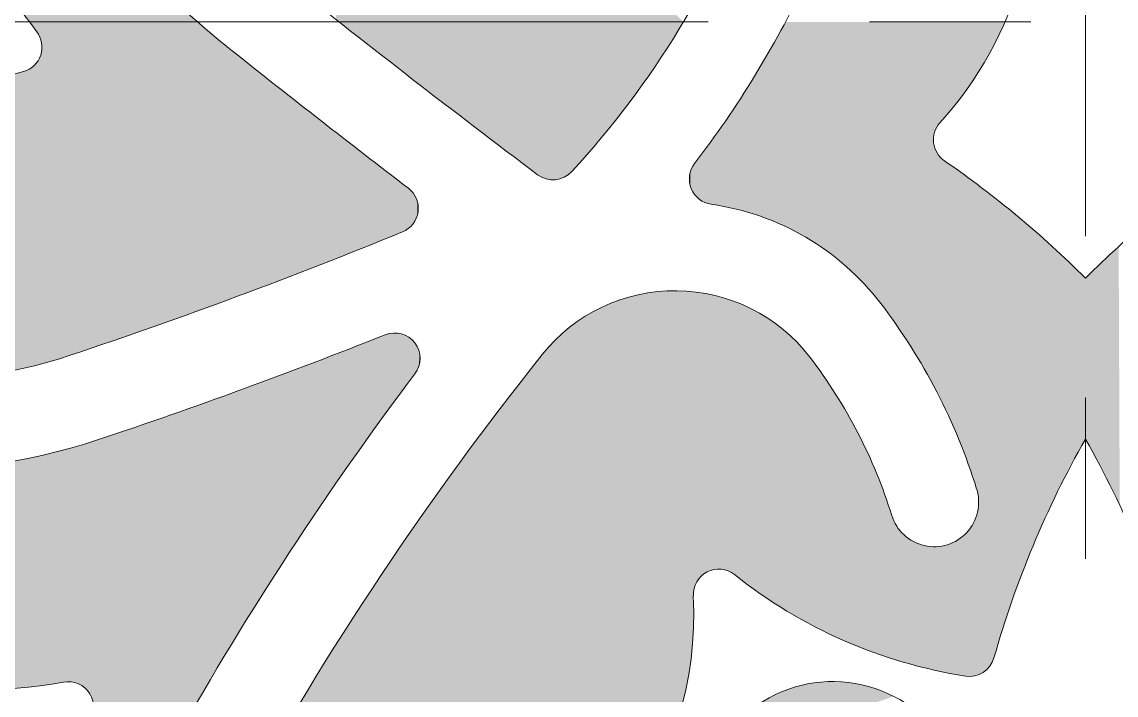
# Model space of a CAD drawing. Extents: x 5 to 409, y 5 to 583.
# Drawn here: x 245.27 to 262.5, y 328.74 to 339.34 of the extents above; entities that cross this region are included whole.
import ezdxf

# ---------------------------------------------------------------- set-up
doc = ezdxf.new("R2010")
doc.units = 0
doc.linetypes.add('CENTERX2', pattern=[20.32, 12.7, -2.54, 2.54, -2.54])
doc.layers.add('CENTERLINE', color=4, linetype='CENTERX2', lineweight=25)
doc.layers.add('OUTLINE', color=7, linetype='Continuous', lineweight=70)

msp = doc.modelspace()

# ---------------------------------------------------------------- linework, layer by layer
at = {"layer": 'CENTERLINE', "lineweight": 18}
for p, q in [((262.014, 315.646), (262.014, 359.956)), ((296.714, 339.34), (227.314, 339.337))]:
    msp.add_line(p, q, dxfattribs=at)
at = {"layer": 'OUTLINE', "lineweight": 18}
for centre, radius, start, end in [((259.954, 350.226), 18.187, 198.6749, 217.3858), ((243.239, 346.785), 14.504, 317.4678, 339.7177), ((259.563, 352.67), 17.627, 222.3609, 231.5523), ((371.721, 493.936), 196.604, 231.55227, 232.99513), ((243.239, 346.785), 15.904, 322.5232, 334.527), ((255.359, 341.689), 5.879, 317.9236, 344.118), ((245.185, 338.941), 0.4, 285.8182, 37.3858), ((371.721, 493.936), 198.004, 231.55227, 232.56188), ((254.092, 307.506), 32.273, 105.8182, 121.3184), ((260.02, 337.481), 0.4, 137.9236, 235.4239), ((256.18, 336.864), 0.402, 142.5232, 261.9432), ((250.78, 324.076), 15.881, 44.9773, 55.4239), ((273.248, 324.076), 15.881, 124.5761, 135.0227), ((253.631, 337.253), 0.402, 232.9951, 317.4678), ((251.11, 336.401), 0.4, 292.2377, 52.5619), ((255.552, 332.429), 4.077, 37.4071, 81.9432), ((218.892, 415.201), 85.532, 288.49932, 292.23767), ((255.552, 332.429), 2.677, 37.4071, 141.391), ((251.319, 329.192), 9.406, 17.2613, 37.4071), ((243.599, 341.358), 7.665, 242.1559, 288.4993), ((218.892, 415.201), 86.932, 288.49932, 291.6681), ((251.138, 334.04), 0.4, 323.0275, 111.6681), ((292.978, 302.543), 50.57, 141.391, 151.1517), ((251.319, 329.192), 8.006, 17.2613, 37.4071), ((292.978, 302.543), 51.97, 143.0275, 150.6047), ((243.599, 341.358), 9.065, 242.1559, 288.4993), ((275.412, 325.143), 15.416, 150.3509, 164.2627), ((248.616, 325.143), 15.416, 15.7373, 29.6491), ((259.633, 331.775), 0.7, 197.2612, 17.2613), ((256.24, 330.322), 0.4, 51.4862, 183.0302), ((261.326, 336.713), 7.768, 231.4862, 261.1193), ((244.698, 335.38), 6.553, 229.7517, 280.7651), ((250.275, 330.006), 5.573, 283.0235, 3.0302), ((260.189, 329.433), 0.4, 261.1193, 344.2627), ((245.997, 328.55), 0.4, 322.1513, 100.7651), ((258.037, 326.875), 2.078, 38.8229, 133.6354)]:
    msp.add_arc(centre, radius, start, end, dxfattribs=at)
at = {"layer": 'OUTLINE', "lineweight": 5}
for points in [[(250.261, 339.338), (250.212, 339.377), (252.865, 342.041), (250.531, 345.491)], [(245.387, 339.338), (245.175, 339.627), (245.272, 342.662), (245.185, 342.849)], [(245.387, 339.338), (245.272, 342.662), (245.461, 342.296), (245.365, 342.478)], [(245.387, 339.338), (245.461, 342.296), (245.669, 341.941), (245.563, 342.117)], [(250.261, 339.338), (252.865, 342.041), (252.887, 342.017)], [(255.685, 339.338), (250.261, 339.338), (252.913, 341.997), (252.887, 342.017)], [(245.387, 339.338), (245.669, 341.941), (245.896, 341.597), (245.78, 341.767)], [(245.387, 339.338), (245.896, 341.597), (246.14, 341.265), (246.015, 341.429)], [(245.387, 339.338), (246.14, 341.265), (246.401, 340.946), (246.268, 341.104)], [(245.387, 339.338), (246.401, 340.946), (246.626, 340.696), (246.538, 340.792)], [(245.387, 339.338), (246.626, 340.696), (246.804, 340.506), (246.715, 340.601)], [(245.387, 339.338), (246.804, 340.506), (246.986, 340.319), (246.895, 340.412)], [(245.387, 339.338), (246.986, 340.319), (247.17, 340.134), (247.077, 340.226)], [(245.387, 339.338), (247.17, 340.134), (247.356, 339.952), (247.263, 340.043)], [(245.387, 339.338), (247.356, 339.952), (247.546, 339.773), (247.451, 339.862)], [(245.387, 339.338), (247.546, 339.773), (247.738, 339.597), (247.641, 339.685)], [(245.387, 339.338), (247.738, 339.597), (247.932, 339.423), (247.835, 339.51)], [(245.387, 339.338), (247.932, 339.423), (248.031, 339.338)], [(248.031, 339.338), (245.394, 339.328), (245.387, 339.338)], [(248.031, 339.338), (245.409, 339.309), (245.394, 339.328), (245.402, 339.318)], [(248.031, 339.338), (245.423, 339.29), (245.409, 339.309), (245.416, 339.299)], [(248.031, 339.338), (245.438, 339.27), (245.423, 339.29), (245.431, 339.28)], [(248.031, 339.338), (245.452, 339.251), (245.438, 339.27), (245.445, 339.261)], [(248.031, 339.338), (245.467, 339.232), (245.452, 339.251), (245.46, 339.241)], [(248.031, 339.338), (245.481, 339.213), (245.467, 339.232), (245.474, 339.222)], [(248.031, 339.338), (245.496, 339.194), (245.481, 339.213), (245.489, 339.203)], [(248.031, 339.338), (245.53, 339.144), (245.496, 339.194), (245.503, 339.184)], [(248.031, 339.338), (245.569, 339.055), (245.53, 339.144), (245.552, 339.1)], [(248.031, 339.338), (245.585, 338.959), (245.569, 339.055), (245.58, 339.007)], [(245.661, 333.976), (245.585, 338.959), (246.031, 334.089), (248.031, 339.338)], [(248.031, 339.338), (246.692, 334.313), (246.031, 334.089), (246.362, 334.2)], [(248.031, 339.338), (247.35, 334.543), (246.692, 334.313), (247.021, 334.427)], [(248.031, 339.338), (248.007, 334.777), (247.35, 334.543), (247.679, 334.659)], [(248.335, 334.897), (248.007, 334.777), (248.066, 339.307), (248.031, 339.338)], [(248.335, 334.897), (248.066, 339.307), (248.136, 339.247), (248.101, 339.277)], [(248.335, 334.897), (248.136, 339.247), (248.207, 339.187), (248.172, 339.217)], [(250.261, 339.338), (250.455, 339.186), (250.844, 338.882), (250.649, 339.034)], [(250.261, 339.338), (250.844, 338.882), (251.233, 338.579), (251.038, 338.73)], [(250.261, 339.338), (251.233, 338.579), (251.623, 338.277), (251.428, 338.428)], [(250.261, 339.338), (251.623, 338.277), (252.014, 337.976), (251.819, 338.127)], [(250.261, 339.338), (252.014, 337.976), (252.406, 337.677), (252.21, 337.826)], [(250.261, 339.338), (252.406, 337.677), (252.798, 337.378), (252.602, 337.527)], [(250.261, 339.338), (252.798, 337.378), (253.192, 337.08), (252.995, 337.229)], [(250.261, 339.338), (253.192, 337.08), (253.419, 336.91), (253.388, 336.931)], [(250.261, 339.338), (253.419, 336.91), (253.485, 336.877), (253.451, 336.892)], [(250.261, 339.338), (253.485, 336.877), (253.557, 336.857), (253.52, 336.866)], [(250.261, 339.338), (253.557, 336.857), (253.63, 336.85), (253.593, 336.852)], [(250.261, 339.338), (253.63, 336.85), (253.704, 336.857), (253.667, 336.852)], [(250.261, 339.338), (253.704, 336.857), (253.775, 336.877), (253.74, 336.866)], [(250.261, 339.338), (253.775, 336.877), (253.842, 336.91), (253.809, 336.892)], [(250.261, 339.338), (253.842, 336.91), (253.901, 336.955), (253.872, 336.931)], [(250.261, 339.338), (253.901, 336.955), (254.051, 337.117), (253.927, 336.981)], [(250.261, 339.338), (254.051, 337.117), (254.293, 337.395), (254.173, 337.255)], [(250.261, 339.338), (254.293, 337.395), (254.528, 337.678), (254.411, 337.536)], [(250.261, 339.338), (254.528, 337.678), (254.755, 337.968), (254.642, 337.822)], [(250.261, 339.338), (254.755, 337.968), (254.975, 338.263), (254.866, 338.115)], [(250.261, 339.338), (254.975, 338.263), (255.188, 338.564), (255.082, 338.413)], [(250.261, 339.338), (255.188, 338.564), (255.393, 338.87), (255.291, 338.716)], [(250.261, 339.338), (255.393, 338.87), (255.59, 339.181), (255.492, 339.025)], [(250.261, 339.338), (255.59, 339.181), (255.685, 339.338)], [(257.26, 336.131), (257.213, 339.192), (257.437, 336.044), (257.292, 339.338)], [(260.748, 339.338), (257.611, 335.948), (257.292, 339.338), (257.437, 336.044)], [(260.748, 339.338), (257.942, 335.732), (257.611, 335.948), (257.779, 335.844)], [(260.748, 339.338), (259.696, 337.716), (257.942, 335.732), (258.1, 335.612)], [(260.748, 339.338), (259.801, 337.838), (259.696, 337.716), (259.723, 337.749)], [(260.748, 339.338), (259.953, 338.021), (259.801, 337.838), (259.878, 337.929)], [(260.748, 339.338), (260.098, 338.209), (259.953, 338.021), (260.026, 338.114)], [(260.748, 339.338), (260.234, 338.403), (260.098, 338.209), (260.167, 338.305)], [(260.748, 339.338), (260.363, 338.603), (260.234, 338.403), (260.3, 338.502)], [(260.748, 339.338), (260.483, 338.807), (260.363, 338.603), (260.424, 338.704)], [(260.748, 339.338), (260.596, 339.016), (260.483, 338.807), (260.541, 338.911)], [(260.748, 339.338), (260.699, 339.23), (260.596, 339.016), (260.648, 339.123)], [(248.335, 334.897), (248.207, 339.187), (248.278, 339.128), (248.243, 339.157)], [(248.335, 334.897), (248.278, 339.128), (248.35, 339.069), (248.314, 339.098)], [(248.662, 335.017), (248.335, 334.897), (248.385, 339.039), (248.35, 339.069)], [(257.26, 336.131), (257.078, 336.21), (257.213, 339.192), (257.134, 339.047)], [(245.661, 333.976), (245.578, 338.862), (245.585, 338.959), (245.584, 338.91)], [(248.662, 335.017), (248.385, 339.039), (248.457, 338.98), (248.421, 339.01)], [(248.662, 335.017), (248.457, 338.98), (248.529, 338.922), (248.493, 338.951)], [(248.662, 335.017), (248.529, 338.922), (248.566, 338.893)], [(248.566, 338.893), (248.602, 338.864), (248.662, 335.017), (248.773, 338.729)], [(256.892, 336.279), (256.969, 338.759), (257.078, 336.21), (257.052, 338.902)], [(257.078, 336.21), (257.052, 338.902), (257.134, 339.047)], [(245.661, 333.976), (245.495, 338.688), (245.547, 338.77), (245.523, 338.727)], [(245.661, 333.976), (245.547, 338.77), (245.578, 338.862), (245.565, 338.815)], [(248.662, 335.017), (248.773, 338.729), (248.989, 335.14), (248.944, 338.594)], [(256.799, 338.474), (256.885, 338.616), (256.892, 336.279), (256.969, 338.759)], [(244.521, 333.749), (244.771, 338.403), (244.905, 333.805), (245.295, 338.556)], [(244.905, 333.805), (245.295, 338.556), (245.285, 333.881)], [(245.661, 333.976), (245.285, 333.881), (245.34, 338.572), (245.295, 338.556)], [(245.661, 333.976), (245.34, 338.572), (245.425, 338.621), (245.384, 338.594)], [(245.661, 333.976), (245.425, 338.621), (245.495, 338.688), (245.462, 338.652)], [(248.989, 335.14), (248.944, 338.594), (249.115, 338.458)], [(249.315, 335.263), (248.989, 335.14), (249.286, 338.323), (249.115, 338.458)], [(256.704, 336.34), (256.712, 338.334), (256.892, 336.279), (256.799, 338.474)], [(249.315, 335.263), (249.286, 338.323), (249.641, 335.388), (249.458, 338.189)], [(256.532, 338.055), (256.623, 338.194), (256.704, 336.34), (256.712, 338.334)], [(249.458, 338.189), (249.629, 338.054), (249.641, 335.388), (249.801, 337.92)], [(256.513, 336.391), (256.441, 337.917), (256.704, 336.34), (256.532, 338.055)], [(249.641, 335.388), (249.801, 337.92), (249.966, 335.514), (249.973, 337.786)], [(256.513, 336.391), (256.319, 336.433), (256.441, 337.917), (256.348, 337.779)], [(249.966, 335.514), (249.973, 337.786), (250.291, 335.641)], [(249.973, 337.786), (250.145, 337.652), (250.291, 335.641), (250.317, 337.518)], [(256.319, 336.433), (256.253, 337.643), (256.348, 337.779)], [(258.1, 335.612), (259.696, 337.716), (258.251, 335.484), (259.673, 337.681)], [(258.397, 335.35), (258.251, 335.484), (259.654, 337.643), (259.673, 337.681)], [(250.291, 335.641), (250.317, 337.518), (250.615, 335.77), (250.49, 337.384)], [(256.072, 336.476), (256.023, 336.493), (256.157, 337.508), (256.06, 337.374)], [(256.072, 336.476), (256.157, 337.508), (256.124, 336.465)], [(256.319, 336.433), (256.124, 336.465), (256.253, 337.643), (256.157, 337.508)], [(258.397, 335.35), (259.654, 337.643), (258.535, 335.208)], [(258.666, 335.06), (258.535, 335.208), (259.639, 337.603), (259.654, 337.643)], [(258.666, 335.06), (259.639, 337.603), (258.79, 334.906)], [(259.628, 337.562), (258.79, 334.906), (259.639, 337.603)], [(259.628, 337.562), (259.034, 334.572), (258.79, 334.906), (258.914, 334.74)], [(259.628, 337.562), (259.622, 337.52), (259.034, 334.572), (259.151, 334.401)], [(259.622, 337.52), (259.263, 334.228), (259.151, 334.401)], [(259.62, 337.477), (259.372, 334.052), (259.622, 337.52), (259.263, 334.228)], [(250.615, 335.77), (250.49, 337.384), (250.662, 337.251)], [(255.976, 336.517), (255.933, 336.546), (256.06, 337.374), (255.961, 337.241)], [(255.976, 336.517), (256.06, 337.374), (256.023, 336.493)], [(259.578, 333.693), (259.477, 333.874), (259.62, 337.477), (259.372, 334.052)], [(259.675, 333.511), (259.578, 333.693), (259.622, 337.435), (259.62, 337.477)], [(259.675, 333.511), (259.622, 337.435), (259.641, 337.352), (259.63, 337.393)], [(259.641, 337.352), (259.657, 337.312), (259.675, 333.511), (259.677, 337.275)], [(250.939, 335.9), (250.615, 335.77), (250.835, 337.118), (250.662, 337.251)], [(255.859, 336.621), (255.861, 337.109), (255.894, 336.581), (255.961, 337.241)], [(255.894, 336.581), (255.961, 337.241), (255.933, 336.546)], [(259.675, 333.511), (259.677, 337.275), (259.768, 333.326), (259.701, 337.24)], [(259.768, 333.326), (259.701, 337.24), (259.728, 337.207)], [(259.728, 337.207), (259.759, 337.178), (259.768, 333.326), (259.793, 337.152)], [(250.939, 335.9), (250.835, 337.118), (251.262, 336.031), (251.008, 336.985)], [(255.791, 336.761), (255.791, 336.969), (255.808, 336.712), (255.808, 337.018)], [(255.808, 336.712), (255.808, 337.018), (255.83, 336.665), (255.832, 337.065)], [(255.83, 336.665), (255.832, 337.065), (255.859, 336.621), (255.861, 337.109)], [(259.768, 333.326), (259.793, 337.152), (259.856, 333.139), (259.941, 337.048)], [(259.941, 337.048), (259.941, 332.951), (259.856, 333.139)], [(260.088, 336.943), (260.022, 332.76), (259.941, 337.048), (259.941, 332.951)], [(251.008, 336.985), (251.18, 336.852), (251.262, 336.031), (251.354, 336.719)], [(255.781, 336.917), (255.781, 336.813), (255.778, 336.865)], [(255.781, 336.813), (255.781, 336.917), (255.791, 336.761), (255.791, 336.969)], [(260.234, 336.836), (260.098, 332.568), (260.088, 336.943), (260.022, 332.76)], [(260.238, 332.179), (260.17, 332.375), (260.234, 336.836), (260.098, 332.568)], [(260.379, 336.728), (260.301, 331.983), (260.234, 336.836), (260.238, 332.179)], [(251.262, 336.031), (251.354, 336.719), (251.309, 336.054), (251.353, 336.083)], [(251.353, 336.083), (251.354, 336.719), (251.392, 336.118), (251.393, 336.684)], [(251.392, 336.118), (251.393, 336.684), (251.427, 336.157), (251.428, 336.645)], [(260.379, 336.728), (260.33, 331.711), (260.301, 331.983), (260.329, 331.848)], [(260.379, 336.728), (260.34, 329.063), (260.33, 331.711), (260.306, 329.051)], [(260.405, 329.096), (260.373, 329.078), (260.379, 336.728), (260.34, 329.063)], [(260.523, 336.617), (260.434, 329.117), (260.379, 336.728), (260.405, 329.096)], [(251.427, 336.157), (251.428, 336.645), (251.456, 336.2), (251.457, 336.601)], [(251.456, 336.2), (251.457, 336.601), (251.48, 336.247), (251.48, 336.554)], [(251.48, 336.247), (251.48, 336.554), (251.497, 336.297), (251.497, 336.505)], [(251.497, 336.297), (251.497, 336.505), (251.507, 336.349), (251.507, 336.453)], [(260.523, 336.617), (260.487, 329.167), (260.434, 329.117), (260.462, 329.141)], [(260.523, 336.617), (260.53, 329.225), (260.487, 329.167), (260.51, 329.195)], [(260.665, 336.506), (260.53, 329.225), (260.523, 336.617)], [(260.665, 336.506), (260.562, 329.29), (260.53, 329.225), (260.548, 329.257)], [(260.665, 336.506), (260.639, 329.549), (260.562, 329.29), (260.574, 329.324)], [(260.707, 329.773), (260.639, 329.549), (260.806, 336.392), (260.665, 336.506)], [(251.507, 336.349), (251.507, 336.453), (251.51, 336.401)], [(260.707, 329.773), (260.806, 336.392), (260.779, 329.995)], [(260.855, 330.217), (260.779, 329.995), (260.946, 336.277), (260.806, 336.392)], [(260.855, 330.217), (260.946, 336.277), (260.933, 330.437)], [(260.933, 330.437), (260.946, 336.277), (261.015, 330.656), (261.084, 336.16)], [(261.015, 330.656), (261.084, 336.16), (261.101, 330.874), (261.221, 336.042)], [(261.101, 330.874), (261.221, 336.042), (261.189, 331.091)], [(261.189, 331.091), (261.221, 336.042), (261.281, 331.306), (261.357, 335.922)], [(261.281, 331.306), (261.357, 335.922), (261.376, 331.52), (261.491, 335.801)], [(261.376, 331.52), (261.491, 335.801), (261.475, 331.732)], [(261.475, 331.732), (261.491, 335.801), (261.576, 331.943), (261.624, 335.678)], [(262.404, 335.678), (262.452, 331.943), (262.537, 335.801), (262.554, 331.732)], [(261.576, 331.943), (261.624, 335.678), (261.681, 332.152), (261.756, 335.554)], [(262.273, 335.554), (262.347, 332.152), (262.404, 335.678), (262.452, 331.943)], [(261.681, 332.152), (261.756, 335.554), (261.789, 332.359), (261.886, 335.428)], [(262.143, 335.428), (262.24, 332.359), (262.273, 335.554), (262.347, 332.152)], [(261.789, 332.359), (261.886, 335.428), (261.9, 332.565), (262.014, 335.301)], [(261.9, 332.565), (262.014, 335.301), (262.014, 332.769)], [(262.014, 335.301), (262.128, 332.565), (262.143, 335.428), (262.24, 332.359)], [(262.128, 332.565), (262.014, 335.301), (262.014, 332.769)], [(255.58, 335.106), (255.443, 327.921), (255.277, 335.091), (255.242, 327.478)], [(255.883, 335.085), (255.605, 328.379), (255.58, 335.106), (255.443, 327.921)], [(254.138, 334.702), (254.404, 334.847), (254.418, 326.279), (254.686, 334.961)], [(254.418, 326.279), (254.686, 334.961), (254.727, 326.654), (254.978, 335.043)], [(254.727, 326.654), (254.978, 335.043), (255.003, 327.055), (255.277, 335.091)], [(255.277, 335.091), (255.242, 327.478), (255.003, 327.055)], [(255.807, 329.329), (255.727, 328.85), (255.883, 335.085), (255.605, 328.379)], [(255.883, 335.085), (255.84, 330.301), (255.807, 329.329), (255.845, 329.814)], [(255.851, 330.414), (255.841, 330.358), (255.883, 335.085), (255.84, 330.301)], [(255.868, 330.469), (255.851, 330.414), (255.893, 330.521), (255.883, 335.085)], [(256.182, 335.031), (255.925, 330.568), (255.883, 335.085), (255.893, 330.521)], [(256.182, 335.031), (256.008, 330.647), (255.925, 330.568), (255.963, 330.611)], [(256.182, 335.031), (256.109, 330.7), (256.008, 330.647), (256.057, 330.677)], [(256.182, 335.031), (256.222, 330.721), (256.109, 330.7), (256.165, 330.715)], [(256.472, 334.943), (256.222, 330.721), (256.182, 335.031)], [(256.472, 334.943), (256.335, 330.71), (256.222, 330.721), (256.279, 330.72)], [(256.472, 334.943), (256.441, 330.667), (256.335, 330.71), (256.39, 330.692)], [(256.489, 330.635), (256.441, 330.667), (256.751, 334.822), (256.472, 334.943)], [(256.489, 330.635), (256.751, 334.822), (256.688, 330.481)], [(256.688, 330.481), (256.751, 334.822), (256.892, 330.335), (257.014, 334.671)], [(253.708, 325.616), (253.89, 334.527), (254.078, 325.932), (254.138, 334.702)], [(254.078, 325.932), (254.138, 334.702), (254.418, 326.279)], [(256.892, 330.335), (257.014, 334.671), (257.1, 330.195), (257.258, 334.492)], [(250.711, 334.302), (250.99, 334.412), (250.695, 332.761), (250.946, 333.109)], [(251.2, 333.456), (250.946, 333.109), (251.052, 334.431), (250.99, 334.412)], [(251.2, 333.456), (251.052, 334.431), (251.181, 334.438), (251.116, 334.44)], [(251.2, 333.456), (251.181, 334.438), (251.245, 334.426)], [(251.457, 333.8), (251.2, 333.456), (251.305, 334.404), (251.245, 334.426)], [(253.461, 334.099), (253.663, 334.325), (253.708, 325.616), (253.89, 334.527)], [(257.1, 330.195), (257.258, 334.492), (257.313, 330.062), (257.481, 334.285)], [(250.711, 334.302), (250.695, 332.761), (250.431, 334.192), (250.447, 332.41)], [(251.457, 333.8), (251.305, 334.404), (251.412, 334.331), (251.362, 334.372)], [(251.412, 334.331), (251.456, 334.283), (251.457, 333.8), (251.491, 334.229)], [(257.313, 330.062), (257.481, 334.285), (257.53, 329.935), (257.678, 334.055)], [(249.719, 331.347), (249.87, 333.976), (249.959, 331.703), (250.151, 334.084)], [(249.959, 331.703), (250.151, 334.084), (250.201, 332.058), (250.431, 334.192)], [(250.201, 332.058), (250.431, 334.192), (250.447, 332.41)], [(251.457, 333.8), (251.491, 334.229), (251.492, 333.855), (251.516, 334.169)], [(251.492, 333.855), (251.516, 334.169), (251.517, 333.914), (251.532, 334.106)], [(251.517, 333.914), (251.532, 334.106), (251.533, 333.977), (251.538, 334.042)], [(252.893, 325.086), (253.127, 333.677), (253.312, 325.333), (253.461, 334.099)], [(253.312, 325.333), (253.461, 334.099), (253.708, 325.616)], [(249.483, 330.988), (249.589, 333.87), (249.719, 331.347), (249.87, 333.976)], [(257.53, 329.935), (257.678, 334.055), (257.751, 329.816), (257.784, 333.914)], [(257.751, 329.816), (257.784, 333.914), (257.976, 329.704)], [(257.784, 333.914), (257.886, 333.771), (257.976, 329.704), (257.985, 333.626)], [(249.018, 330.265), (249.026, 333.659), (249.249, 330.628), (249.308, 333.764)], [(249.249, 330.628), (249.308, 333.764), (249.483, 330.988), (249.589, 333.87)], [(248.345, 329.167), (248.462, 333.453), (248.566, 329.535), (248.744, 333.556)], [(248.566, 329.535), (248.744, 333.556), (248.791, 329.901), (249.026, 333.659)], [(248.791, 329.901), (249.026, 333.659), (249.018, 330.265)], [(252.473, 332.821), (252.798, 333.251), (252.893, 325.086), (253.127, 333.677)], [(257.976, 329.704), (257.985, 333.626), (258.204, 329.6), (258.081, 333.478)], [(248.126, 328.797), (248.179, 333.351), (248.345, 329.167), (248.462, 333.453)], [(258.081, 333.478), (258.173, 333.328), (258.204, 329.6), (258.263, 333.177)], [(247.622, 327.91), (247.549, 327.766), (247.896, 333.25), (247.612, 333.151)], [(247.622, 327.91), (247.896, 333.25), (247.698, 328.052)], [(247.911, 328.425), (247.698, 328.052), (248.179, 333.351), (247.896, 333.25)], [(247.911, 328.425), (248.179, 333.351), (248.126, 328.797)], [(247.329, 333.052), (247.056, 325.747), (247.044, 332.954)], [(247.329, 333.052), (247.076, 326.068), (247.056, 325.747), (247.064, 325.908)], [(247.329, 333.052), (247.117, 326.388), (247.076, 326.068), (247.094, 326.229)], [(247.329, 333.052), (247.178, 326.704), (247.117, 326.388), (247.145, 326.547)], [(247.329, 333.052), (247.26, 327.016), (247.178, 326.704), (247.216, 326.861)], [(247.329, 333.052), (247.361, 327.322), (247.26, 327.016), (247.308, 327.17)], [(247.612, 333.151), (247.419, 327.472), (247.329, 333.052), (247.361, 327.322)], [(247.612, 333.151), (247.549, 327.766), (247.419, 327.472), (247.482, 327.62)], [(258.204, 329.6), (258.263, 333.177), (258.436, 329.503), (258.348, 333.023)], [(246.76, 332.857), (246.506, 323.387), (246.475, 332.761)], [(246.76, 332.857), (246.579, 323.409), (246.506, 323.387), (246.547, 323.398)], [(246.76, 332.857), (246.642, 323.429), (246.579, 323.409), (246.61, 323.419)], [(246.76, 332.857), (246.707, 323.448), (246.642, 323.429), (246.675, 323.439)], [(246.76, 332.857), (246.771, 323.467), (246.707, 323.448), (246.739, 323.458)], [(247.044, 332.954), (246.771, 323.467), (246.76, 332.857)], [(247.044, 332.954), (246.836, 323.485), (246.771, 323.467), (246.803, 323.476)], [(247.044, 332.954), (246.9, 323.503), (246.836, 323.485), (246.868, 323.494)], [(247.044, 332.954), (246.965, 323.519), (246.9, 323.503), (246.933, 323.511)], [(247.044, 332.954), (247.031, 323.535), (246.965, 323.519), (246.998, 323.527)], [(247.044, 332.954), (247.056, 325.747), (247.031, 323.535), (247.054, 325.586)], [(258.348, 333.023), (258.431, 332.868), (258.436, 329.503), (258.51, 332.711)], [(246.475, 332.761), (246.043, 328.947), (246.037, 332.627)], [(246.475, 332.761), (246.159, 328.915), (246.043, 328.947), (246.102, 328.936)], [(246.475, 332.761), (246.261, 328.851), (246.159, 328.915), (246.212, 328.887)], [(246.475, 332.761), (246.338, 328.759), (246.261, 328.851), (246.303, 328.808)], [(246.475, 332.761), (246.385, 328.647), (246.338, 328.759), (246.366, 328.705)], [(246.475, 332.761), (246.395, 328.588), (246.385, 328.647)], [(246.423, 323.378), (246.396, 328.527), (246.475, 332.761), (246.395, 328.588)], [(246.465, 323.38), (246.423, 323.378), (246.506, 323.387), (246.475, 332.761)], [(251.999, 324.706), (252.153, 332.388), (252.455, 324.877), (252.473, 332.821)], [(252.455, 324.877), (252.473, 332.821), (252.893, 325.086)], [(258.436, 329.503), (258.51, 332.711), (258.67, 329.413), (258.586, 332.552)], [(245.593, 332.515), (245.2, 328.847), (245.143, 332.426), (244.836, 328.829)], [(245.593, 332.515), (245.562, 328.885), (245.2, 328.847)], [(246.037, 332.627), (245.922, 328.943), (245.593, 332.515), (245.562, 328.885)], [(246.043, 328.947), (245.982, 328.949), (246.037, 332.627), (245.922, 328.943)], [(258.586, 332.552), (258.658, 332.391), (258.67, 329.413), (258.726, 332.229)], [(251.531, 324.576), (251.838, 331.952), (251.999, 324.706), (252.153, 332.388)], [(258.67, 329.413), (258.726, 332.229), (258.907, 329.331), (258.791, 332.066)], [(258.791, 332.066), (258.853, 331.901), (258.907, 329.331), (258.91, 331.735)], [(251.221, 331.069), (251.527, 331.512), (251.531, 324.576), (251.838, 331.952)], [(258.907, 329.331), (258.91, 331.735), (259.147, 329.256), (258.964, 331.567)], [(260.33, 331.711), (260.306, 329.051), (260.304, 331.576), (260.271, 329.042)], [(259.147, 329.256), (258.964, 331.567), (259.018, 331.441)], [(260.304, 331.576), (260.271, 329.042), (260.252, 331.449), (260.235, 329.036)], [(259.018, 331.441), (259.095, 331.327), (259.147, 329.256), (259.192, 331.231)], [(260.177, 331.335), (260.163, 329.034), (260.081, 331.237), (260.127, 329.038)], [(260.177, 331.335), (260.252, 331.449), (260.163, 329.034), (260.199, 329.033)], [(260.252, 331.449), (260.235, 329.036), (260.199, 329.033)], [(259.147, 329.256), (259.192, 331.231), (259.389, 329.19), (259.307, 331.155)], [(259.389, 329.19), (259.307, 331.155), (259.434, 331.104)], [(259.706, 331.079), (259.841, 331.107), (259.88, 329.081), (259.967, 331.16)], [(259.88, 329.081), (259.967, 331.16), (260.127, 329.038), (260.081, 331.237)], [(251.531, 324.576), (250.623, 330.174), (251.221, 331.069), (250.92, 330.623)], [(259.634, 329.131), (259.389, 329.19), (259.569, 331.078), (259.434, 331.104)], [(259.634, 329.131), (259.569, 331.078), (259.88, 329.081), (259.706, 331.079)], [(251.531, 324.576), (250.044, 329.266), (250.623, 330.174), (250.331, 329.721)], [(251.531, 324.576), (249.485, 328.345), (250.044, 329.266), (249.762, 328.807)], [(255.981, 327.699), (258.173, 328.948), (257.745, 328.932), (257.959, 328.951)], [(255.981, 327.699), (258.596, 328.876), (258.173, 328.948), (258.387, 328.923)], [(255.981, 327.699), (257.745, 328.932), (257.328, 328.828), (257.534, 328.891)], [(255.981, 327.699), (258.995, 328.718), (258.596, 328.876), (258.8, 328.808)], [(255.981, 327.699), (257.328, 328.828), (256.942, 328.641), (257.131, 328.745)]]:
    msp.add_solid(points, dxfattribs=at)

doc.saveas('drawing.dxf')
